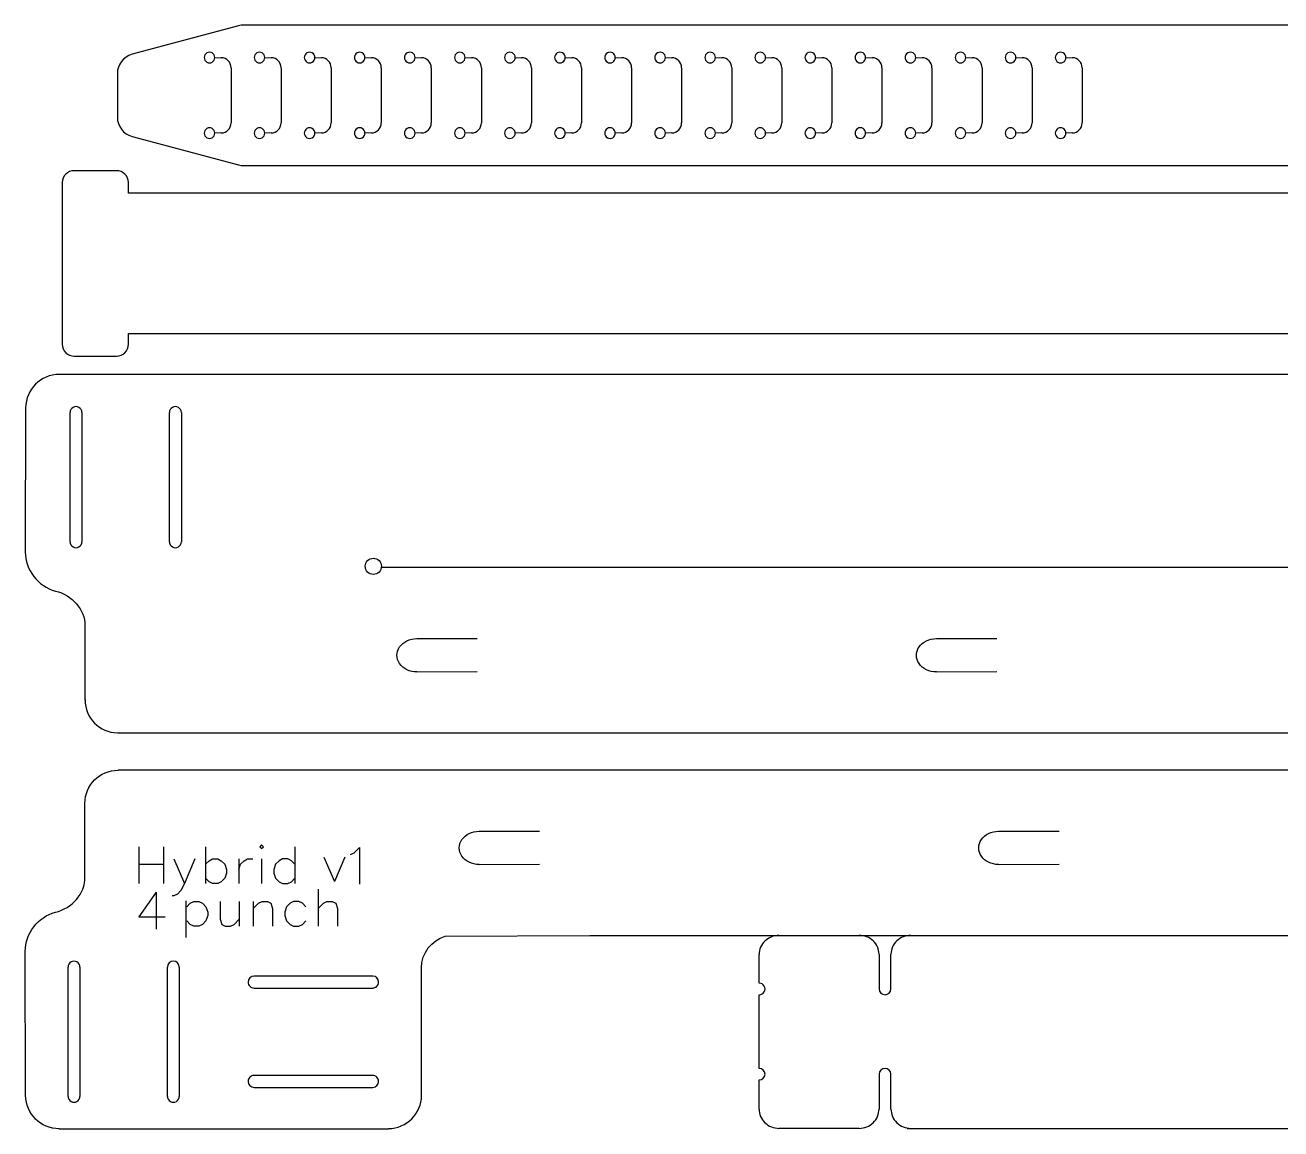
# Model space of a CAD drawing. Extents: x 6 to 576, y 64 to 1092.
# Drawn here: x 5.9 to 195.5, y 517.9 to 684.5 of the extents above; entities that cross this region are included whole.
import ezdxf

# ---------------------------------------------------------------- set-up
doc = ezdxf.new("R2010")
doc.units = 0
doc.layers.add('Layer_1', color=7, linetype='CONTINUOUS')

msp = doc.modelspace()

# ---------------------------------------------------------------- linework, layer by layer
at = {"layer": 'Layer_1', "color": 7}
for p, q in [((38.130001, 684.391415), (22.07479, 680.089449)), ((381.492892, 684.49365), (38.906458, 684.49365)), ((19.851248, 677.191679), (19.851248, 670.595643)), ((22.07479, 667.697847), (38.130001, 663.395881)), ((19.72391, 662.525243), (13.323904, 662.525243)), ((38.906458, 663.293646), (381.492892, 663.293646)), ((11.523917, 660.72523), (11.523917, 636.325249)), ((21.523923, 659.125241), (21.523923, 660.72523)), ((364.110376, 659.125241), (21.523923, 659.125241)), ((21.523923, 636.325249), (21.523923, 637.925237)), ((21.523923, 637.925237), (364.110376, 637.925237)), ((13.323904, 634.525236), (19.72391, 634.525236)), ((261.894701, 631.762959), (11.053043, 631.762959)), ((5.991087, 626.71963), (5.947087, 604.962916)), ((57.25731, 602.808732), (57.25731, 602.808732)), ((309.821289, 602.630006), (59.635067, 602.630006)), ((14.95136, 593.79033), (14.954006, 582.600862)), ((19.858746, 577.685671), (184.568476, 577.685671)), ((184.568476, 577.685671), (372.516559, 577.685671)), ((28.454839, 572.033986), (19.948149, 572.033986)), ((216.402941, 572.033986), (28.454839, 572.033986)), ((14.95136, 555.894995), (14.954006, 567.084452)), ((69.270766, 546.978413), (91.150117, 547.089646)), ((91.150117, 547.089646), (341.336339, 547.089646)), ((5.991087, 522.965692), (5.947087, 544.722409)), ((116.710304, 539.895776), (116.710304, 544.21389)), ((134.813974, 544.280456), (134.813974, 539.019974)), ((136.614244, 539.019974), (136.614244, 544.280456)), ((65.757078, 522.957596), (65.757078, 542.191137)), ((116.711251, 527.037815), (116.711251, 538.14325)), ((116.711251, 520.900619), (116.711251, 525.284342)), ((134.813974, 526.161091), (134.813974, 520.900619)), ((136.614244, 520.900619), (136.614244, 526.161091)), ((11.020613, 517.901091), (60.756371, 517.901091)), ((131.813522, 517.978137), (119.711703, 517.978137)), ((139.076705, 517.956706), (389.918363, 517.956706))]:
    msp.add_line(p, q, dxfattribs=at)
at = {"layer": 'Layer_1', "color": 1}
for p, q in [((34.551146, 679.580973), (35.52354, 679.565627)), ((34.551247, 679.593646), (34.551247, 679.593646)), ((42.108128, 679.580973), (43.080519, 679.565627)), ((42.108228, 679.593646), (42.108228, 679.593646)), ((49.665109, 679.580973), (50.637501, 679.565627)), ((49.66521, 679.593646), (49.66521, 679.593646)), ((57.222091, 679.580973), (58.194482, 679.565627)), ((57.222192, 679.593646), (57.222192, 679.593646)), ((64.77907, 679.580973), (65.751464, 679.565627)), ((64.77917, 679.593646), (64.77917, 679.593646)), ((72.336051, 679.580973), (73.308445, 679.565627)), ((72.336152, 679.593646), (72.336152, 679.593646)), ((79.893033, 679.580973), (80.865427, 679.565627)), ((79.893134, 679.593646), (79.893134, 679.593646)), ((87.450015, 679.580973), (88.422406, 679.565627)), ((87.450115, 679.593646), (87.450115, 679.593646)), ((95.006996, 679.580973), (95.979387, 679.565627)), ((95.007097, 679.593646), (95.007097, 679.593646)), ((102.563975, 679.580973), (103.536369, 679.565627)), ((102.564076, 679.593646), (102.564076, 679.593646)), ((110.120957, 679.580973), (111.093351, 679.565627)), ((110.121057, 679.593646), (110.121057, 679.593646)), ((117.677938, 679.580973), (118.650329, 679.565627)), ((117.678039, 679.593646), (117.678039, 679.593646)), ((125.23492, 679.580973), (126.207311, 679.565627)), ((125.23502, 679.593646), (125.23502, 679.593646)), ((132.791901, 679.580973), (133.764293, 679.565627)), ((132.792002, 679.593646), (132.792002, 679.593646)), ((140.34888, 679.580973), (141.321274, 679.565627)), ((140.348981, 679.593646), (140.348981, 679.593646)), ((147.905862, 679.580973), (148.878256, 679.565627)), ((147.905962, 679.593646), (147.905962, 679.593646)), ((155.462838, 679.580973), (156.435235, 679.565627)), ((155.462944, 679.593646), (155.462944, 679.593646)), ((163.019814, 679.580973), (163.992211, 679.565627)), ((163.01992, 679.593646), (163.01992, 679.593646)), ((36.999775, 678.065757), (36.999775, 669.721539)), ((44.556757, 678.065757), (44.556757, 669.721539)), ((52.113738, 678.065757), (52.113738, 669.721539)), ((59.67072, 678.065757), (59.67072, 669.721539)), ((67.227699, 678.065757), (67.227699, 669.721539)), ((74.78468, 678.065757), (74.78468, 669.721539)), ((82.341662, 678.065757), (82.341662, 669.721539)), ((89.898643, 678.065757), (89.898643, 669.721539)), ((97.455625, 678.065757), (97.455625, 669.721539)), ((105.012604, 678.065757), (105.012604, 669.721539)), ((112.569585, 678.065757), (112.569585, 669.721539)), ((120.126567, 678.065757), (120.126567, 669.721539)), ((127.683548, 678.065757), (127.683548, 669.721539)), ((135.24053, 678.065757), (135.24053, 669.721539)), ((142.797509, 678.065757), (142.797509, 669.721539)), ((150.354501, 678.065757), (150.354501, 669.721539)), ((157.911477, 678.065757), (157.911477, 669.721539)), ((165.468453, 678.065757), (165.468453, 669.721539)), ((35.52354, 668.221722), (34.551146, 668.206376)), ((34.551247, 668.19365), (34.551247, 668.19365)), ((43.080519, 668.221722), (42.108128, 668.206376)), ((42.108228, 668.19365), (42.108228, 668.19365)), ((50.637501, 668.221722), (49.665109, 668.206376)), ((49.66521, 668.19365), (49.66521, 668.19365)), ((58.194482, 668.221722), (57.222091, 668.206376)), ((57.222192, 668.19365), (57.222192, 668.19365)), ((65.751464, 668.221722), (64.77907, 668.206376)), ((64.77917, 668.19365), (64.77917, 668.19365)), ((73.308445, 668.221722), (72.336051, 668.206376)), ((72.336152, 668.19365), (72.336152, 668.19365)), ((80.865427, 668.221722), (79.893033, 668.206376)), ((79.893134, 668.19365), (79.893134, 668.19365)), ((88.422406, 668.221722), (87.450015, 668.206376)), ((87.450115, 668.19365), (87.450115, 668.19365)), ((95.979387, 668.221722), (95.006996, 668.206376)), ((95.007097, 668.19365), (95.007097, 668.19365)), ((103.536369, 668.221722), (102.563975, 668.206376)), ((102.564076, 668.19365), (102.564076, 668.19365)), ((111.093351, 668.221722), (110.120957, 668.206376)), ((110.121057, 668.19365), (110.121057, 668.19365)), ((118.650329, 668.221722), (117.677938, 668.206376)), ((117.678039, 668.19365), (117.678039, 668.19365)), ((126.207311, 668.221722), (125.23492, 668.206376)), ((125.23502, 668.19365), (125.23502, 668.19365)), ((133.764293, 668.221722), (132.791901, 668.206376)), ((132.792002, 668.19365), (132.792002, 668.19365)), ((141.321274, 668.221722), (140.34888, 668.206376)), ((140.348981, 668.19365), (140.348981, 668.19365)), ((148.878256, 668.221722), (147.905862, 668.206376)), ((147.905962, 668.19365), (147.905962, 668.19365)), ((156.435234, 668.221722), (155.462838, 668.206376)), ((155.462944, 668.19365), (155.462944, 668.19365)), ((163.992211, 668.221722), (163.019814, 668.206376)), ((163.01992, 668.19365), (163.01992, 668.19365)), ((12.706053, 606.518111), (12.706053, 626.018114)), ((14.506067, 626.018114), (14.506067, 606.518111)), ((27.70605, 606.518111), (27.70605, 626.018114)), ((29.506063, 626.018114), (29.506063, 606.518111)), ((65.054766, 591.896045), (74.180086, 591.919593)), ((143.467227, 591.896045), (152.592574, 591.919593)), ((65.054369, 586.866343), (74.179081, 586.913094)), ((143.466857, 586.866343), (152.591569, 586.913094)), ((74.4503, 562.829846), (83.575631, 562.853394)), ((152.862804, 562.829846), (161.988124, 562.853394)), ((74.449914, 557.800149), (83.574628, 557.846914)), ((152.862407, 557.800144), (161.987119, 557.846909)), ((12.400436, 522.811678), (12.400436, 542.311687)), ((14.200436, 542.311687), (14.200436, 522.811678)), ((27.400438, 522.811678), (27.400438, 542.311687)), ((29.200438, 542.311687), (29.200438, 522.811678)), ((58.387335, 540.961679), (40.487333, 540.961679)), ((39.587334, 540.061699), (39.587334, 540.061699)), ((40.487333, 539.161684), (58.387335, 539.161684)), ((59.287333, 540.061699), (59.287333, 540.061699)), ((39.587334, 525.061668), (39.587334, 525.061668)), ((58.387335, 525.961675), (40.487333, 525.961675)), ((59.287333, 525.061668), (59.287333, 525.061668)), ((40.487333, 524.161688), (58.387335, 524.161688))]:
    msp.add_line(p, q, dxfattribs=at)
at = {"layer": 'Layer_1', "color": 5}
for p, q in [((23.097011, 560.488247), (23.097011, 554.931997)), ((26.801178, 560.488247), (26.801178, 554.931997)), ((33.151178, 560.488247), (33.151178, 554.931997)), ((41.617844, 560.75283), (41.353261, 560.488247)), ((41.353261, 560.488247), (41.617844, 560.223663)), ((41.882428, 560.488247), (41.617844, 560.75283)), ((41.617844, 560.223663), (41.882428, 560.488247)), ((46.644928, 560.488247), (46.644928, 554.931997)), ((55.058424, 559.31868), (55.58759, 559.583263)), ((55.58759, 559.583263), (56.38134, 560.377013)), ((56.38134, 560.377013), (56.38134, 554.820763)), ((23.097011, 557.842413), (26.801178, 557.842413)), ((28.388678, 558.636163), (29.976178, 554.931997)), ((31.563678, 558.636163), (29.976178, 554.931997)), ((33.151178, 557.842413), (33.680344, 558.37158)), ((33.680344, 558.37158), (34.209511, 558.636163)), ((34.209511, 558.636163), (35.003261, 558.636163)), ((35.003261, 558.636163), (35.532428, 558.37158)), ((35.532428, 558.37158), (36.061594, 557.842413)), ((36.061594, 557.842413), (36.326178, 557.048663)), ((38.178261, 558.636163), (38.178261, 554.931997)), ((38.178261, 557.048663), (38.442844, 557.842413)), ((38.442844, 557.842413), (38.972011, 558.37158)), ((38.972011, 558.37158), (39.501178, 558.636163)), ((39.501178, 558.636163), (40.294928, 558.636163)), ((41.617844, 558.636163), (41.617844, 554.931997)), ((43.734511, 557.842413), (43.469928, 557.048663)), ((44.263678, 558.37158), (43.734511, 557.842413)), ((44.792844, 558.636163), (44.263678, 558.37158)), ((45.586594, 558.636163), (44.792844, 558.636163)), ((46.115761, 558.37158), (45.586594, 558.636163)), ((46.644928, 557.842413), (46.115761, 558.37158)), ((51.021133, 558.931589), (52.608633, 555.227423)), ((54.196133, 558.931589), (52.608633, 555.227423)), ((33.680344, 555.19658), (33.151178, 555.725747)), ((36.061594, 555.725747), (35.532428, 555.19658)), ((36.326178, 556.519497), (36.061594, 555.725747)), ((36.326178, 557.048663), (36.326178, 556.519497)), ((43.469928, 557.048663), (43.469928, 556.519497)), ((43.469928, 556.519497), (43.734511, 555.725747)), ((43.734511, 555.725747), (44.263678, 555.19658)), ((46.115761, 555.19658), (46.644928, 555.725747)), ((25.728072, 553.61915), (23.082239, 549.914983)), ((25.728072, 553.61915), (25.728072, 548.062905)), ((29.447011, 553.873663), (28.917844, 553.344497)), ((29.976178, 554.931997), (29.447011, 553.873663)), ((34.209511, 554.931997), (33.680344, 555.19658)), ((35.003261, 554.931997), (34.209511, 554.931997)), ((35.532428, 555.19658), (35.003261, 554.931997)), ((44.263678, 555.19658), (44.792844, 554.931997)), ((44.792844, 554.931997), (45.586594, 554.931997)), ((45.586594, 554.931997), (46.115761, 555.19658)), ((50.157179, 554.064089), (50.157179, 548.507845)), ((28.388678, 553.079913), (28.124094, 553.079913)), ((28.917844, 553.344497), (28.388678, 553.079913)), ((30.202195, 552.323242), (30.202195, 546.766997)), ((30.313429, 551.418256), (30.842596, 551.947423)), ((30.842596, 551.947423), (31.371762, 552.212006)), ((31.371762, 552.212006), (32.165512, 552.212006)), ((32.165512, 552.212006), (32.694679, 551.947423)), ((32.694679, 551.947423), (33.223846, 551.418256)), ((35.340512, 552.212006), (35.340512, 549.566178)), ((38.250929, 552.212006), (38.250929, 548.507845)), ((40.367596, 552.212006), (40.367596, 548.507845)), ((40.367596, 551.153673), (41.161346, 551.947423)), ((41.161346, 551.947423), (41.690512, 552.212006)), ((41.690512, 552.212006), (42.484262, 552.212006)), ((42.484262, 552.212006), (43.013429, 551.947423)), ((43.013429, 551.947423), (43.278012, 551.153673)), ((45.923846, 551.947423), (45.394679, 551.418256)), ((46.453012, 552.212006), (45.923846, 551.947423)), ((47.246762, 552.212006), (46.453012, 552.212006)), ((47.775929, 551.947423), (47.246762, 552.212006)), ((48.305096, 551.418256), (47.775929, 551.947423)), ((50.157179, 551.153673), (50.950929, 551.947423)), ((50.950929, 551.947423), (51.480096, 552.212006)), ((51.480096, 552.212006), (52.273846, 552.212006)), ((52.273846, 552.212006), (52.803012, 551.947423)), ((52.803012, 551.947423), (53.067596, 551.153673)), ((23.082239, 549.914983), (27.050992, 549.914983)), ((33.223846, 551.418256), (33.488429, 550.624506)), ((33.488429, 550.095339), (33.223846, 549.301595)), ((33.488429, 550.624506), (33.488429, 550.095339)), ((43.278012, 551.153673), (43.278012, 548.507845)), ((45.394679, 551.418256), (45.130096, 550.624506)), ((45.130096, 550.624506), (45.130096, 550.095339)), ((45.130096, 550.095339), (45.394679, 549.301595)), ((53.067596, 551.153673), (53.067596, 548.507845)), ((30.842596, 548.772428), (30.313429, 549.301595)), ((31.371762, 548.507845), (30.842596, 548.772428)), ((32.165512, 548.507845), (31.371762, 548.507845)), ((32.694679, 548.772428), (32.165512, 548.507845)), ((33.223846, 549.301595), (32.694679, 548.772428)), ((35.340512, 549.566178), (35.605096, 548.772428)), ((35.605096, 548.772428), (36.134262, 548.507845)), ((36.134262, 548.507845), (36.928012, 548.507845)), ((36.928012, 548.507845), (37.457179, 548.772428)), ((37.457179, 548.772428), (38.250929, 549.566178)), ((45.394679, 549.301595), (45.923846, 548.772428)), ((45.923846, 548.772428), (46.453012, 548.507845)), ((46.453012, 548.507845), (47.246762, 548.507845)), ((47.246762, 548.507845), (47.775929, 548.772428)), ((47.775929, 548.772428), (48.305096, 549.301595))]:
    msp.add_line(p, q, dxfattribs=at)
at = {"layer": 'Layer_1', "color": 7}
for points in [[(38.906458, 684.49365), (38.644284, 684.493646), (38.383241, 684.459275), (38.130001, 684.391415)], [(22.07479, 680.089449), (20.763243, 679.738021), (19.851252, 678.549493), (19.851248, 677.191679)], [(19.851248, 670.595617), (19.851252, 669.237803), (20.763243, 668.049276), (22.07479, 667.697847)], [(12.051115, 661.998026), (11.713552, 661.660458), (11.523913, 661.20262), (11.523917, 660.72523)], [(13.323904, 662.525243), (12.846514, 662.52524), (12.388678, 662.335594), (12.051115, 661.998026)], [(20.996715, 661.998035), (20.659147, 662.335604), (20.201304, 662.525247), (19.72391, 662.525243)], [(21.523923, 660.72523), (21.523927, 661.202624), (21.334284, 661.660467), (20.996715, 661.998035)], [(38.130001, 663.395881), (38.383241, 663.328021), (38.644284, 663.29365), (38.906458, 663.293646)], [(11.523917, 636.325249), (11.523913, 635.847859), (11.713552, 635.390021), (12.051115, 635.052453)], [(12.051115, 635.052453), (12.388678, 634.714885), (12.846514, 634.525239), (13.323904, 634.525236)], [(19.72391, 634.525236), (20.201304, 634.525232), (20.659147, 634.714875), (20.996715, 635.052443)], [(20.996715, 635.052443), (21.334284, 635.390012), (21.523927, 635.847855), (21.523923, 636.325249)], [(11.053043, 631.762509), (8.28304, 631.762509), (6.052841, 629.532284), (5.991087, 626.71963)], [(5.947087, 604.962916), (5.923539, 602.34624), (7.847695, 599.754567), (10.520516, 599.075064)], [(57.615688, 601.943518), (57.386219, 602.172987), (57.257306, 602.484214), (57.25731, 602.808732)], [(57.25731, 602.808732), (57.257317, 603.484496), (57.805138, 604.032305), (58.480902, 604.032298)], [(58.480902, 604.032298), (59.156655, 604.03229), (59.70446, 603.484485), (59.704467, 602.808732)], [(59.704467, 602.808732), (59.704474, 602.132968), (59.156666, 601.585147), (58.480902, 601.58514)], [(58.480902, 601.58514), (58.156384, 601.585136), (57.845157, 601.714049), (57.615688, 601.943518)], [(10.520516, 599.075064), (12.973203, 598.516449), (14.982687, 596.296648), (14.95136, 593.79033)], [(14.977687, 582.686958), (14.977687, 579.916082), (17.15444, 577.685671), (19.858746, 577.685671)], [(14.947672, 567.033705), (14.947672, 569.803734), (17.177342, 572.03343), (19.947371, 572.03343)], [(10.520516, 550.610261), (12.973203, 551.168876), (14.982687, 553.388677), (14.95136, 555.894995)], [(5.947087, 544.722409), (5.923539, 547.339085), (7.847695, 549.930758), (10.520516, 550.610261)], [(65.752112, 542.191137), (65.752112, 544.467644), (67.259496, 546.376242), (69.333803, 546.985173)], [(117.589669, 546.249469), (117.02662, 545.7096), (116.710303, 544.97738), (116.710304, 544.21389)], [(119.71265, 547.092633), (118.916378, 547.092634), (118.152719, 546.789338), (117.589669, 546.249469)], [(133.934076, 546.269255), (133.371037, 546.797355), (132.607393, 547.094038), (131.811136, 547.094038)], [(134.813424, 544.278051), (134.813425, 545.024897), (134.497114, 545.741155), (133.934076, 546.269255)], [(137.494143, 546.269256), (136.931104, 545.741155), (136.614793, 545.024898), (136.614794, 544.278051)], [(139.617085, 547.094038), (138.820827, 547.094039), (138.057182, 546.797356), (137.494143, 546.269256)], [(117.490792, 539.458365), (117.329998, 539.72963), (117.032839, 539.896737), (116.711251, 539.896737)], [(116.711251, 538.14325), (117.032839, 538.14325), (117.329998, 538.310357), (117.490792, 538.581622)], [(117.490792, 538.581622), (117.651585, 538.852887), (117.651585, 539.1871), (117.490792, 539.458365)], [(134.813974, 539.019974), (134.814499, 538.536124), (135.217349, 538.144157), (135.714109, 538.144157)], [(135.714109, 538.144157), (136.210869, 538.144157), (136.613719, 538.536124), (136.614244, 539.019974)], [(117.607668, 526.161078), (117.607668, 526.643876), (117.206927, 527.035819), (116.711251, 527.037815)], [(135.714109, 527.036907), (135.217349, 527.036907), (134.814499, 526.644941), (134.813974, 526.161091)], [(136.614244, 526.161091), (136.613719, 526.644941), (136.210869, 527.036907), (135.714109, 527.036907)], [(116.711251, 525.284342), (117.206927, 525.286337), (117.607668, 525.67828), (117.607668, 526.161078)], [(11.053043, 517.922813), (8.28304, 517.922813), (6.052841, 520.153039), (5.991087, 522.965692)], [(60.756699, 517.957341), (63.526728, 517.957341), (65.757078, 520.187593), (65.757078, 522.957596)], [(116.711251, 520.900619), (116.71125, 520.125529), (117.027367, 519.382184), (117.590061, 518.834113)], [(133.935164, 518.834113), (134.497858, 519.382184), (134.813976, 520.125529), (134.813974, 520.900619)], [(136.614244, 520.900619), (136.614242, 520.125529), (136.93036, 519.382184), (137.493055, 518.834112)], [(117.590061, 518.834113), (118.152755, 518.286041), (118.915933, 517.978137), (119.711703, 517.978137)], [(131.813522, 517.978137), (132.609293, 517.978137), (133.37247, 518.286041), (133.935164, 518.834113)], [(137.493055, 518.834112), (138.055749, 518.28604), (138.818928, 517.978137), (139.614698, 517.978137)]]:
    msp.add_open_spline(points, degree=3, dxfattribs=at)
at = {"layer": 'Layer_1', "color": 1}
for points in [[(33.350982, 680.287233), (33.103326, 680.144123), (32.950919, 679.879678), (32.951248, 679.593646)], [(32.951248, 679.593646), (32.950919, 679.307615), (33.103326, 679.04317), (33.350982, 678.900059)], [(34.151513, 680.287233), (33.903857, 680.430344), (33.598638, 680.430344), (33.350982, 680.287233)], [(33.350982, 678.900059), (33.598638, 678.756948), (33.903857, 678.756948), (34.151513, 678.900059)], [(34.551247, 679.593646), (34.551576, 679.879678), (34.399169, 680.144123), (34.151513, 680.287233)], [(34.151513, 678.900059), (34.399169, 679.04317), (34.551576, 679.307615), (34.551247, 679.593646)], [(36.999775, 678.065757), (36.999778, 678.88492), (36.342601, 679.552596), (35.52354, 679.565574)], [(40.907963, 680.287233), (40.660308, 680.144123), (40.507901, 679.879678), (40.50823, 679.593646)], [(40.50823, 679.593646), (40.507901, 679.307615), (40.660308, 679.04317), (40.907963, 678.900059)], [(41.708495, 680.287233), (41.460839, 680.430344), (41.155619, 680.430344), (40.907963, 680.287233)], [(40.907963, 678.900059), (41.155619, 678.756948), (41.460839, 678.756948), (41.708495, 678.900059)], [(42.108228, 679.593646), (42.108557, 679.879678), (41.95615, 680.144123), (41.708495, 680.287233)], [(41.708495, 678.900059), (41.95615, 679.04317), (42.108557, 679.307615), (42.108228, 679.593646)], [(44.556757, 678.065757), (44.55676, 678.884921), (43.899581, 679.552597), (43.080519, 679.565574)], [(48.465209, 680.286467), (48.217688, 680.143561), (48.065208, 679.879459), (48.065208, 679.593646)], [(48.065208, 679.593646), (48.065208, 679.307834), (48.217688, 679.043732), (48.465209, 678.900825)], [(49.26521, 680.286467), (49.017689, 680.429374), (48.71273, 680.429374), (48.465209, 680.286467)], [(48.465209, 678.900825), (48.71273, 678.757919), (49.017689, 678.757919), (49.26521, 678.900825)], [(49.66521, 679.593646), (49.66521, 679.879459), (49.512731, 680.143561), (49.26521, 680.286467)], [(49.26521, 678.900825), (49.512731, 679.043732), (49.66521, 679.307834), (49.66521, 679.593646)], [(52.113738, 678.065757), (52.113741, 678.884921), (51.456562, 679.552597), (50.637501, 679.565574)], [(56.02219, 680.286467), (55.774669, 680.143561), (55.62219, 679.879459), (55.62219, 679.593646)], [(55.62219, 679.593646), (55.62219, 679.307834), (55.774669, 679.043732), (56.02219, 678.900825)], [(56.822191, 680.286467), (56.57467, 680.429374), (56.269711, 680.429374), (56.02219, 680.286467)], [(56.02219, 678.900825), (56.269711, 678.757919), (56.57467, 678.757919), (56.822191, 678.900825)], [(57.222192, 679.593646), (57.222192, 679.879459), (57.069712, 680.143561), (56.822191, 680.286467)], [(56.822191, 678.900825), (57.069712, 679.043732), (57.222192, 679.307834), (57.222192, 679.593646)], [(59.67072, 678.065757), (59.670723, 678.884921), (59.013544, 679.552597), (58.194482, 679.565574)], [(63.578905, 680.287233), (63.33125, 680.144123), (63.178843, 679.879678), (63.179172, 679.593646)], [(63.179172, 679.593646), (63.178843, 679.307615), (63.33125, 679.04317), (63.578905, 678.900059)], [(64.379437, 680.287233), (64.131781, 680.430344), (63.826561, 680.430344), (63.578905, 680.287233)], [(63.578905, 678.900059), (63.826561, 678.756948), (64.131781, 678.756948), (64.379437, 678.900059)], [(64.77917, 679.593646), (64.779499, 679.879678), (64.627092, 680.144123), (64.379437, 680.287233)], [(64.379437, 678.900059), (64.627092, 679.04317), (64.779499, 679.307615), (64.77917, 679.593646)], [(67.227699, 678.065757), (67.227702, 678.88492), (66.570524, 679.552596), (65.751464, 679.565574)], [(71.135887, 680.287233), (70.888231, 680.144123), (70.735824, 679.879678), (70.736153, 679.593646)], [(70.736153, 679.593646), (70.735824, 679.307615), (70.888231, 679.04317), (71.135887, 678.900059)], [(71.936418, 680.287233), (71.688762, 680.430344), (71.383543, 680.430344), (71.135887, 680.287233)], [(71.135887, 678.900059), (71.383543, 678.756948), (71.688762, 678.756948), (71.936418, 678.900059)], [(72.336152, 679.593646), (72.336481, 679.879678), (72.184074, 680.144123), (71.936418, 680.287233)], [(71.936418, 678.900059), (72.184074, 679.04317), (72.336481, 679.307615), (72.336152, 679.593646)], [(74.78468, 678.065757), (74.784683, 678.88492), (74.127506, 679.552596), (73.308445, 679.565574)], [(78.692868, 680.287233), (78.445213, 680.144123), (78.292806, 679.879678), (78.293135, 679.593646)], [(78.293135, 679.593646), (78.292806, 679.307615), (78.445213, 679.04317), (78.692868, 678.900059)], [(79.4934, 680.287233), (79.245744, 680.430344), (78.940524, 680.430344), (78.692868, 680.287233)], [(78.692868, 678.900059), (78.940524, 678.756948), (79.245744, 678.756948), (79.4934, 678.900059)], [(79.893134, 679.593646), (79.893463, 679.879678), (79.741055, 680.144123), (79.4934, 680.287233)], [(79.4934, 678.900059), (79.741055, 679.04317), (79.893463, 679.307615), (79.893134, 679.593646)], [(82.341662, 678.065757), (82.341665, 678.88492), (81.684487, 679.552596), (80.865427, 679.565574)], [(86.250114, 680.286467), (86.002593, 680.143561), (85.850114, 679.879459), (85.850114, 679.593646)], [(85.850114, 679.593646), (85.850114, 679.307834), (86.002593, 679.043732), (86.250114, 678.900825)], [(87.050115, 680.286467), (86.802594, 680.429374), (86.497635, 680.429374), (86.250114, 680.286467)], [(86.250114, 678.900825), (86.497635, 678.757919), (86.802594, 678.757919), (87.050115, 678.900825)], [(87.450115, 679.593646), (87.450115, 679.879459), (87.297636, 680.143561), (87.050115, 680.286467)], [(87.050115, 678.900825), (87.297636, 679.043732), (87.450115, 679.307834), (87.450115, 679.593646)], [(89.898643, 678.065757), (89.898646, 678.884921), (89.241467, 679.552597), (88.422406, 679.565574)], [(93.807095, 680.286467), (93.559574, 680.143561), (93.407095, 679.879459), (93.407095, 679.593646)], [(93.407095, 679.593646), (93.407095, 679.307834), (93.559574, 679.043732), (93.807095, 678.900825)], [(94.607096, 680.286467), (94.359575, 680.429374), (94.054617, 680.429374), (93.807095, 680.286467)], [(93.807095, 678.900825), (94.054617, 678.757919), (94.359575, 678.757919), (94.607096, 678.900825)], [(95.007097, 679.593646), (95.007097, 679.879459), (94.854617, 680.143561), (94.607096, 680.286467)], [(94.607096, 678.900825), (94.854617, 679.043732), (95.007097, 679.307834), (95.007097, 679.593646)], [(97.455625, 678.065757), (97.455628, 678.884921), (96.798449, 679.552597), (95.979387, 679.565574)], [(101.36381, 680.287233), (101.116155, 680.144123), (100.963748, 679.879678), (100.964077, 679.593646)], [(100.964077, 679.593646), (100.963748, 679.307615), (101.116155, 679.04317), (101.36381, 678.900059)], [(102.164342, 680.287233), (101.916686, 680.430344), (101.611466, 680.430344), (101.36381, 680.287233)], [(101.36381, 678.900059), (101.611466, 678.756948), (101.916686, 678.756948), (102.164342, 678.900059)], [(102.564076, 679.593646), (102.564405, 679.879678), (102.411997, 680.144123), (102.164342, 680.287233)], [(102.164342, 678.900059), (102.411997, 679.04317), (102.564405, 679.307615), (102.564076, 679.593646)], [(105.012604, 678.065757), (105.012607, 678.88492), (104.355429, 679.552596), (103.536369, 679.565574)], [(108.920792, 680.287233), (108.673136, 680.144123), (108.520729, 679.879678), (108.521058, 679.593646)], [(108.521058, 679.593646), (108.520729, 679.307615), (108.673136, 679.04317), (108.920792, 678.900059)], [(109.721323, 680.287233), (109.473667, 680.430344), (109.168448, 680.430344), (108.920792, 680.287233)], [(108.920792, 678.900059), (109.168448, 678.756948), (109.473667, 678.756948), (109.721323, 678.900059)], [(110.121057, 679.593646), (110.121386, 679.879678), (109.968979, 680.144123), (109.721323, 680.287233)], [(109.721323, 678.900059), (109.968979, 679.04317), (110.121386, 679.307615), (110.121057, 679.593646)], [(112.569585, 678.065757), (112.569588, 678.88492), (111.912411, 679.552596), (111.093351, 679.565574)], [(116.477774, 680.287233), (116.230118, 680.144123), (116.077711, 679.879678), (116.07804, 679.593646)], [(116.07804, 679.593646), (116.077711, 679.307615), (116.230118, 679.04317), (116.477774, 678.900059)], [(117.278305, 680.287233), (117.030649, 680.430344), (116.725429, 680.430344), (116.477774, 680.287233)], [(116.477774, 678.900059), (116.725429, 678.756948), (117.030649, 678.756948), (117.278305, 678.900059)], [(117.678039, 679.593646), (117.678368, 679.879678), (117.525961, 680.144123), (117.278305, 680.287233)], [(117.278305, 678.900059), (117.525961, 679.04317), (117.678368, 679.307615), (117.678039, 679.593646)], [(120.126567, 678.065757), (120.12657, 678.884921), (119.469391, 679.552597), (118.650329, 679.565574)], [(124.035019, 680.286467), (123.787498, 680.143561), (123.635019, 679.879459), (123.635019, 679.593646)], [(123.635019, 679.593646), (123.635019, 679.307834), (123.787498, 679.043732), (124.035019, 678.900825)], [(124.83502, 680.286467), (124.587499, 680.429374), (124.28254, 680.429374), (124.035019, 680.286467)], [(124.035019, 678.900825), (124.28254, 678.757919), (124.587499, 678.757919), (124.83502, 678.900825)], [(125.23502, 679.593646), (125.23502, 679.879459), (125.082541, 680.143561), (124.83502, 680.286467)], [(124.83502, 678.900825), (125.082541, 679.043732), (125.23502, 679.307834), (125.23502, 679.593646)], [(127.683548, 678.065757), (127.683551, 678.884921), (127.026372, 679.552597), (126.207311, 679.565574)], [(131.592001, 680.286467), (131.344479, 680.143561), (131.192, 679.879459), (131.192, 679.593646)], [(131.192, 679.593646), (131.192, 679.307834), (131.344479, 679.043732), (131.592001, 678.900825)], [(132.392001, 680.286467), (132.14448, 680.429374), (131.839522, 680.429374), (131.592001, 680.286467)], [(131.592001, 678.900825), (131.839522, 678.757919), (132.14448, 678.757919), (132.392001, 678.900825)], [(132.792002, 679.593646), (132.792002, 679.879459), (132.639522, 680.143561), (132.392001, 680.286467)], [(132.392001, 678.900825), (132.639522, 679.043732), (132.792002, 679.307834), (132.792002, 679.593646)], [(135.24053, 678.065757), (135.240533, 678.884921), (134.583354, 679.552597), (133.764293, 679.565574)], [(139.148716, 680.287233), (138.90106, 680.144123), (138.748653, 679.879678), (138.748982, 679.593646)], [(138.748982, 679.593646), (138.748653, 679.307615), (138.90106, 679.04317), (139.148716, 678.900059)], [(139.949247, 680.287233), (139.701591, 680.430344), (139.396371, 680.430344), (139.148716, 680.287233)], [(139.148716, 678.900059), (139.396371, 678.756948), (139.701591, 678.756948), (139.949247, 678.900059)], [(140.348981, 679.593646), (140.34931, 679.879678), (140.196903, 680.144123), (139.949247, 680.287233)], [(139.949247, 678.900059), (140.196903, 679.04317), (140.34931, 679.307615), (140.348981, 679.593646)], [(142.797509, 678.065757), (142.797512, 678.88492), (142.140334, 679.552596), (141.321274, 679.565574)], [(146.705697, 680.287233), (146.458041, 680.144123), (146.305634, 679.879678), (146.305963, 679.593646)], [(146.305963, 679.593646), (146.305634, 679.307615), (146.458041, 679.04317), (146.705697, 678.900059)], [(147.506228, 680.287233), (147.258572, 680.430344), (146.953353, 680.430344), (146.705697, 680.287233)], [(146.705697, 678.900059), (146.953353, 678.756948), (147.258572, 678.756948), (147.506228, 678.900059)], [(147.905962, 679.593646), (147.906291, 679.879678), (147.753884, 680.144123), (147.506228, 680.287233)], [(147.506228, 678.900059), (147.753884, 679.04317), (147.906291, 679.307615), (147.905962, 679.593646)], [(150.354501, 678.065757), (150.354504, 678.884924), (149.69732, 679.552601), (148.878256, 679.565574)], [(154.262069, 680.289009), (154.014101, 680.145424), (153.861862, 679.880184), (153.862955, 679.593646)], [(153.862955, 679.593646), (153.861862, 679.307109), (154.014101, 679.041869), (154.262069, 678.898283)], [(155.06383, 680.289009), (154.815862, 680.432594), (154.510037, 680.432594), (154.262069, 680.289009)], [(154.262069, 678.898283), (154.510037, 678.754698), (154.815862, 678.754698), (155.06383, 678.898283)], [(155.462944, 679.593646), (155.464037, 679.880184), (155.311798, 680.145424), (155.06383, 680.289009)], [(155.06383, 678.898283), (155.311798, 679.041869), (155.464037, 679.307109), (155.462944, 679.593646)], [(157.911477, 678.065757), (157.91148, 678.884923), (157.254298, 679.5526), (156.435234, 679.565574)], [(161.818987, 680.289178), (161.570989, 680.145547), (161.418766, 679.880232), (161.419932, 679.593646)], [(161.419932, 679.593646), (161.418766, 679.307061), (161.570989, 679.041745), (161.818987, 678.898115)], [(162.620865, 680.289178), (162.372867, 680.432808), (162.066984, 680.432808), (161.818987, 680.289178)], [(161.818987, 678.898115), (162.066984, 678.754485), (162.372867, 678.754485), (162.620865, 678.898115)], [(163.01992, 679.593646), (163.021085, 679.880232), (162.868863, 680.145547), (162.620865, 680.289178)], [(162.620865, 678.898115), (162.868863, 679.041745), (163.021085, 679.307061), (163.01992, 679.593646)], [(165.468453, 678.065757), (165.468456, 678.884923), (164.811274, 679.5526), (163.992211, 679.565574)], [(35.52354, 668.221722), (36.342601, 668.234701), (36.999778, 668.902376), (36.999775, 669.721539)], [(43.080519, 668.221722), (43.899581, 668.234699), (44.55676, 668.902375), (44.556757, 669.721539)], [(50.637501, 668.221722), (51.456562, 668.234699), (52.113741, 668.902375), (52.113738, 669.721539)], [(58.194482, 668.221722), (59.013544, 668.234699), (59.670723, 668.902375), (59.67072, 669.721539)], [(65.751464, 668.221722), (66.570524, 668.234701), (67.227702, 668.902376), (67.227699, 669.721539)], [(73.308445, 668.221722), (74.127506, 668.234701), (74.784683, 668.902376), (74.78468, 669.721539)], [(80.865427, 668.221722), (81.684487, 668.234701), (82.341665, 668.902376), (82.341662, 669.721539)], [(88.422406, 668.221722), (89.241467, 668.234699), (89.898646, 668.902375), (89.898643, 669.721539)], [(95.979387, 668.221722), (96.798449, 668.234699), (97.455628, 668.902375), (97.455625, 669.721539)], [(103.536369, 668.221722), (104.355429, 668.234701), (105.012607, 668.902376), (105.012604, 669.721539)], [(111.093351, 668.221722), (111.912411, 668.234701), (112.569588, 668.902376), (112.569585, 669.721539)], [(118.650329, 668.221722), (119.469391, 668.234699), (120.12657, 668.902375), (120.126567, 669.721539)], [(126.207311, 668.221722), (127.026372, 668.234699), (127.683551, 668.902375), (127.683548, 669.721539)], [(133.764293, 668.221722), (134.583354, 668.234699), (135.240533, 668.902375), (135.24053, 669.721539)], [(141.321274, 668.221722), (142.140334, 668.234701), (142.797512, 668.902376), (142.797509, 669.721539)], [(148.878256, 668.221722), (149.69732, 668.234695), (150.354504, 668.902372), (150.354501, 669.721539)], [(156.435234, 668.221722), (157.254298, 668.234696), (157.91148, 668.902373), (157.911477, 669.721539)], [(163.992211, 668.221722), (164.811274, 668.234696), (165.468456, 668.902373), (165.468453, 669.721539)], [(33.350982, 668.887237), (33.103326, 668.744126), (32.950919, 668.479681), (32.951248, 668.19365)], [(32.951248, 668.19365), (32.950919, 667.907619), (33.103326, 667.643174), (33.350982, 667.500063)], [(34.151513, 668.887237), (33.903857, 669.030348), (33.598638, 669.030348), (33.350982, 668.887237)], [(33.350982, 667.500063), (33.598638, 667.356952), (33.903857, 667.356952), (34.151513, 667.500063)], [(34.551247, 668.19365), (34.551576, 668.479681), (34.399169, 668.744126), (34.151513, 668.887237)], [(34.151513, 667.500063), (34.399169, 667.643174), (34.551576, 667.907619), (34.551247, 668.19365)], [(40.907963, 668.887237), (40.660308, 668.744126), (40.507901, 668.479681), (40.50823, 668.19365)], [(40.50823, 668.19365), (40.507901, 667.907619), (40.660308, 667.643174), (40.907963, 667.500063)], [(41.708495, 668.887237), (41.460839, 669.030348), (41.155619, 669.030348), (40.907963, 668.887237)], [(40.907963, 667.500063), (41.155619, 667.356952), (41.460839, 667.356952), (41.708495, 667.500063)], [(42.108228, 668.19365), (42.108557, 668.479681), (41.95615, 668.744126), (41.708495, 668.887237)], [(41.708495, 667.500063), (41.95615, 667.643174), (42.108557, 667.907619), (42.108228, 668.19365)], [(48.465209, 668.886471), (48.217688, 668.743565), (48.065208, 668.479463), (48.065208, 668.19365)], [(48.065208, 668.19365), (48.065208, 667.907837), (48.217688, 667.643735), (48.465209, 667.500829)], [(49.26521, 668.886471), (49.017689, 669.029377), (48.71273, 669.029377), (48.465209, 668.886471)], [(48.465209, 667.500829), (48.71273, 667.357923), (49.017689, 667.357923), (49.26521, 667.500829)], [(49.66521, 668.19365), (49.66521, 668.479463), (49.512731, 668.743565), (49.26521, 668.886471)], [(49.26521, 667.500829), (49.512731, 667.643735), (49.66521, 667.907837), (49.66521, 668.19365)], [(56.02219, 668.886471), (55.774669, 668.743565), (55.62219, 668.479463), (55.62219, 668.19365)], [(55.62219, 668.19365), (55.62219, 667.907837), (55.774669, 667.643735), (56.02219, 667.500829)], [(56.822191, 668.886471), (56.57467, 669.029377), (56.269711, 669.029377), (56.02219, 668.886471)], [(56.02219, 667.500829), (56.269711, 667.357923), (56.57467, 667.357923), (56.822191, 667.500829)], [(57.222192, 668.19365), (57.222192, 668.479463), (57.069712, 668.743565), (56.822191, 668.886471)], [(56.822191, 667.500829), (57.069712, 667.643735), (57.222192, 667.907837), (57.222192, 668.19365)], [(63.578905, 668.887237), (63.33125, 668.744126), (63.178843, 668.479681), (63.179172, 668.19365)], [(63.179172, 668.19365), (63.178843, 667.907619), (63.33125, 667.643174), (63.578905, 667.500063)], [(64.379437, 668.887237), (64.131781, 669.030348), (63.826561, 669.030348), (63.578905, 668.887237)], [(63.578905, 667.500063), (63.826561, 667.356952), (64.131781, 667.356952), (64.379437, 667.500063)], [(64.77917, 668.19365), (64.779499, 668.479681), (64.627092, 668.744126), (64.379437, 668.887237)], [(64.379437, 667.500063), (64.627092, 667.643174), (64.779499, 667.907619), (64.77917, 668.19365)], [(71.135887, 668.887237), (70.888231, 668.744126), (70.735824, 668.479681), (70.736153, 668.19365)], [(70.736153, 668.19365), (70.735824, 667.907619), (70.888231, 667.643174), (71.135887, 667.500063)], [(71.936418, 668.887237), (71.688762, 669.030348), (71.383543, 669.030348), (71.135887, 668.887237)], [(71.135887, 667.500063), (71.383543, 667.356952), (71.688762, 667.356952), (71.936418, 667.500063)], [(72.336152, 668.19365), (72.336481, 668.479681), (72.184074, 668.744126), (71.936418, 668.887237)], [(71.936418, 667.500063), (72.184074, 667.643174), (72.336481, 667.907619), (72.336152, 668.19365)], [(78.692868, 668.887237), (78.445213, 668.744126), (78.292806, 668.479681), (78.293135, 668.19365)], [(78.293135, 668.19365), (78.292806, 667.907619), (78.445213, 667.643174), (78.692868, 667.500063)], [(79.4934, 668.887237), (79.245744, 669.030348), (78.940524, 669.030348), (78.692868, 668.887237)], [(78.692868, 667.500063), (78.940524, 667.356952), (79.245744, 667.356952), (79.4934, 667.500063)], [(79.893134, 668.19365), (79.893463, 668.479681), (79.741055, 668.744126), (79.4934, 668.887237)], [(79.4934, 667.500063), (79.741055, 667.643174), (79.893463, 667.907619), (79.893134, 668.19365)], [(86.250114, 668.886471), (86.002593, 668.743565), (85.850114, 668.479463), (85.850114, 668.19365)], [(85.850114, 668.19365), (85.850114, 667.907837), (86.002593, 667.643735), (86.250114, 667.500829)], [(87.050115, 668.886471), (86.802594, 669.029377), (86.497635, 669.029377), (86.250114, 668.886471)], [(86.250114, 667.500829), (86.497635, 667.357923), (86.802594, 667.357923), (87.050115, 667.500829)], [(87.450115, 668.19365), (87.450115, 668.479463), (87.297636, 668.743565), (87.050115, 668.886471)], [(87.050115, 667.500829), (87.297636, 667.643735), (87.450115, 667.907837), (87.450115, 668.19365)], [(93.807095, 668.886471), (93.559574, 668.743565), (93.407095, 668.479463), (93.407095, 668.19365)], [(93.407095, 668.19365), (93.407095, 667.907837), (93.559574, 667.643735), (93.807095, 667.500829)], [(94.607096, 668.886471), (94.359575, 669.029377), (94.054617, 669.029377), (93.807095, 668.886471)], [(93.807095, 667.500829), (94.054617, 667.357923), (94.359575, 667.357923), (94.607096, 667.500829)], [(95.007097, 668.19365), (95.007097, 668.479463), (94.854617, 668.743565), (94.607096, 668.886471)], [(94.607096, 667.500829), (94.854617, 667.643735), (95.007097, 667.907837), (95.007097, 668.19365)], [(101.36381, 668.887237), (101.116155, 668.744126), (100.963748, 668.479681), (100.964077, 668.19365)], [(100.964077, 668.19365), (100.963748, 667.907619), (101.116155, 667.643174), (101.36381, 667.500063)], [(102.164342, 668.887237), (101.916686, 669.030348), (101.611466, 669.030348), (101.36381, 668.887237)], [(101.36381, 667.500063), (101.611466, 667.356952), (101.916686, 667.356952), (102.164342, 667.500063)], [(102.564076, 668.19365), (102.564405, 668.479681), (102.411997, 668.744126), (102.164342, 668.887237)], [(102.164342, 667.500063), (102.411997, 667.643174), (102.564405, 667.907619), (102.564076, 668.19365)], [(108.920792, 668.887237), (108.673136, 668.744126), (108.520729, 668.479681), (108.521058, 668.19365)], [(108.521058, 668.19365), (108.520729, 667.907619), (108.673136, 667.643174), (108.920792, 667.500063)], [(109.721323, 668.887237), (109.473667, 669.030348), (109.168448, 669.030348), (108.920792, 668.887237)], [(108.920792, 667.500063), (109.168448, 667.356952), (109.473667, 667.356952), (109.721323, 667.500063)], [(110.121057, 668.19365), (110.121386, 668.479681), (109.968979, 668.744126), (109.721323, 668.887237)], [(109.721323, 667.500063), (109.968979, 667.643174), (110.121386, 667.907619), (110.121057, 668.19365)], [(116.477774, 668.887237), (116.230118, 668.744126), (116.077711, 668.479681), (116.07804, 668.19365)], [(116.07804, 668.19365), (116.077711, 667.907619), (116.230118, 667.643174), (116.477774, 667.500063)], [(117.278305, 668.887237), (117.030649, 669.030348), (116.725429, 669.030348), (116.477774, 668.887237)], [(116.477774, 667.500063), (116.725429, 667.356952), (117.030649, 667.356952), (117.278305, 667.500063)], [(117.678039, 668.19365), (117.678368, 668.479681), (117.525961, 668.744126), (117.278305, 668.887237)], [(117.278305, 667.500063), (117.525961, 667.643174), (117.678368, 667.907619), (117.678039, 668.19365)], [(124.035019, 668.886471), (123.787498, 668.743565), (123.635019, 668.479463), (123.635019, 668.19365)], [(123.635019, 668.19365), (123.635019, 667.907837), (123.787498, 667.643735), (124.035019, 667.500829)], [(124.83502, 668.886471), (124.587499, 669.029377), (124.28254, 669.029377), (124.035019, 668.886471)], [(124.035019, 667.500829), (124.28254, 667.357923), (124.587499, 667.357923), (124.83502, 667.500829)], [(125.23502, 668.19365), (125.23502, 668.479463), (125.082541, 668.743565), (124.83502, 668.886471)], [(124.83502, 667.500829), (125.082541, 667.643735), (125.23502, 667.907837), (125.23502, 668.19365)], [(131.592001, 668.886471), (131.344479, 668.743565), (131.192, 668.479463), (131.192, 668.19365)], [(131.192, 668.19365), (131.192, 667.907837), (131.344479, 667.643735), (131.592001, 667.500829)], [(132.392001, 668.886471), (132.14448, 669.029377), (131.839522, 669.029377), (131.592001, 668.886471)], [(131.592001, 667.500829), (131.839522, 667.357923), (132.14448, 667.357923), (132.392001, 667.500829)], [(132.792002, 668.19365), (132.792002, 668.479463), (132.639522, 668.743565), (132.392001, 668.886471)], [(132.392001, 667.500829), (132.639522, 667.643735), (132.792002, 667.907837), (132.792002, 668.19365)], [(139.148716, 668.887237), (138.90106, 668.744126), (138.748653, 668.479681), (138.748982, 668.19365)], [(138.748982, 668.19365), (138.748653, 667.907619), (138.90106, 667.643174), (139.148716, 667.500063)], [(139.949247, 668.887237), (139.701591, 669.030348), (139.396371, 669.030348), (139.148716, 668.887237)], [(139.148716, 667.500063), (139.396371, 667.356952), (139.701591, 667.356952), (139.949247, 667.500063)], [(140.348981, 668.19365), (140.34931, 668.479681), (140.196903, 668.744126), (139.949247, 668.887237)], [(139.949247, 667.500063), (140.196903, 667.643174), (140.34931, 667.907619), (140.348981, 668.19365)], [(146.705697, 668.887237), (146.458041, 668.744126), (146.305634, 668.479681), (146.305963, 668.19365)], [(146.305963, 668.19365), (146.305634, 667.907619), (146.458041, 667.643174), (146.705697, 667.500063)], [(147.506228, 668.887237), (147.258572, 669.030348), (146.953353, 669.030348), (146.705697, 668.887237)], [(146.705697, 667.500063), (146.953353, 667.356952), (147.258572, 667.356952), (147.506228, 667.500063)], [(147.905962, 668.19365), (147.906291, 668.479681), (147.753884, 668.744126), (147.506228, 668.887237)], [(147.506228, 667.500063), (147.753884, 667.643174), (147.906291, 667.907619), (147.905962, 668.19365)], [(154.262069, 668.889013), (154.014101, 668.745428), (153.861862, 668.480187), (153.862955, 668.19365)], [(153.862955, 668.19365), (153.861862, 667.907113), (154.014101, 667.641872), (154.262069, 667.498287)], [(155.06383, 668.889013), (154.815862, 669.032598), (154.510037, 669.032598), (154.262069, 668.889013)], [(154.262069, 667.498287), (154.510037, 667.354702), (154.815862, 667.354702), (155.06383, 667.498287)], [(155.462944, 668.19365), (155.464037, 668.480187), (155.311798, 668.745428), (155.06383, 668.889013)], [(155.06383, 667.498287), (155.311798, 667.641872), (155.464037, 667.907113), (155.462944, 668.19365)], [(161.818987, 668.889181), (161.570989, 668.745551), (161.418766, 668.480235), (161.419932, 668.19365)], [(161.419932, 668.19365), (161.418766, 667.907065), (161.570989, 667.641749), (161.818987, 667.498119)], [(162.620865, 668.889181), (162.372867, 669.032812), (162.066984, 669.032812), (161.818987, 668.889181)], [(161.818987, 667.498119), (162.066984, 667.354489), (162.372867, 667.354489), (162.620865, 667.498119)], [(163.01992, 668.19365), (163.021085, 668.480235), (162.868863, 668.745551), (162.620865, 668.889181)], [(162.620865, 667.498119), (162.868863, 667.641749), (163.021085, 667.907065), (163.01992, 668.19365)], [(13.156057, 626.797543), (12.877594, 626.636772), (12.706053, 626.339656), (12.706053, 626.018114)], [(14.056063, 626.797543), (13.7776, 626.958314), (13.43452, 626.958314), (13.156057, 626.797543)], [(14.506067, 626.018114), (14.506067, 626.339656), (14.334526, 626.636772), (14.056063, 626.797543)], [(28.156053, 626.797543), (27.87759, 626.636772), (27.70605, 626.339656), (27.70605, 626.018114)], [(29.05606, 626.797543), (28.777597, 626.958314), (28.434516, 626.958314), (28.156053, 626.797543)], [(29.506063, 626.018114), (29.506063, 626.339656), (29.334523, 626.636772), (29.05606, 626.797543)], [(12.706053, 606.518111), (12.706053, 606.196569), (12.877594, 605.899453), (13.156057, 605.738682)], [(13.156057, 605.738682), (13.43452, 605.577912), (13.7776, 605.577912), (14.056063, 605.738682)], [(14.056063, 605.738682), (14.334526, 605.899453), (14.506067, 606.196569), (14.506067, 606.518111)], [(27.70605, 606.518111), (27.70605, 606.196569), (27.87759, 605.899453), (28.156053, 605.738682)], [(28.156053, 605.738682), (28.434516, 605.577912), (28.777597, 605.577912), (29.05606, 605.738682)], [(29.05606, 605.738682), (29.334523, 605.899453), (29.506063, 606.196569), (29.506063, 606.518111)], [(62.452324, 590.638772), (62.988767, 591.416885), (63.980187, 591.896045), (65.053099, 591.896045)], [(140.864786, 590.638772), (141.401255, 591.416885), (142.392675, 591.896045), (143.465587, 591.896045)], [(62.452324, 588.123828), (61.915855, 588.901941), (61.915855, 589.860632), (62.452324, 590.638772)], [(140.864786, 588.123828), (140.328343, 588.901941), (140.328343, 589.860632), (140.864786, 590.638772)], [(65.053046, 586.866343), (63.980134, 586.866343), (62.988767, 587.345688), (62.452324, 588.123828)], [(143.465534, 586.866343), (142.392622, 586.866343), (141.401255, 587.345688), (140.864786, 588.123828)], [(71.847856, 559.057634), (71.3114, 559.83576), (71.3114, 560.794449), (71.847856, 561.572578)], [(71.847856, 561.572578), (72.384311, 562.350712), (73.375726, 562.829846), (74.448641, 562.829846)], [(150.260362, 559.057626), (149.723893, 559.835755), (149.723893, 560.794444), (150.260362, 561.57257)], [(150.260362, 561.57257), (150.796805, 562.350712), (151.788225, 562.829846), (152.861137, 562.829846)], [(74.448596, 557.800162), (73.375681, 557.800162), (72.384311, 558.279505), (71.847856, 559.057634)], [(152.861111, 557.800154), (151.788172, 557.800154), (150.796805, 558.2795), (150.260362, 559.057626)], [(12.850436, 543.091109), (12.571975, 542.93034), (12.400436, 542.633226), (12.400436, 542.311687)], [(13.750436, 543.091109), (13.471975, 543.251879), (13.128897, 543.251879), (12.850436, 543.091109)], [(14.200436, 542.311687), (14.200436, 542.633226), (14.028897, 542.93034), (13.750436, 543.091109)], [(28.300438, 543.210842), (27.803711, 543.210842), (27.400904, 542.808413), (27.400438, 542.311687)], [(29.200438, 542.311687), (29.199971, 542.808413), (28.797164, 543.210842), (28.300438, 543.210842)], [(40.487333, 540.961679), (39.990285, 540.961678), (39.587345, 540.558747), (39.587334, 540.061699)], [(59.287333, 540.061699), (59.287322, 540.558747), (58.884383, 540.961678), (58.387335, 540.961679)], [(39.587334, 540.061699), (39.58733, 539.823002), (39.682149, 539.59408), (39.850932, 539.425294)], [(39.850932, 539.425294), (40.019715, 539.256508), (40.248636, 539.161685), (40.487333, 539.161684)], [(58.387335, 539.161684), (58.626032, 539.161685), (58.854952, 539.256508), (59.023735, 539.425294)], [(59.023735, 539.425294), (59.192518, 539.59408), (59.287337, 539.823002), (59.287333, 540.061699)], [(39.850935, 525.698068), (39.682152, 525.529284), (39.587332, 525.300364), (39.587334, 525.061668)], [(39.587334, 525.061668), (39.587345, 524.56462), (39.990285, 524.161689), (40.487333, 524.161688)], [(40.487333, 525.961675), (40.248637, 525.961674), (40.019718, 525.866852), (39.850935, 525.698068)], [(59.023732, 525.698068), (58.85495, 525.866852), (58.62603, 525.961674), (58.387335, 525.961675)], [(58.387335, 524.161688), (58.884383, 524.161689), (59.287322, 524.56462), (59.287333, 525.061668)], [(59.287333, 525.061668), (59.287335, 525.300364), (59.192515, 525.529284), (59.023732, 525.698068)], [(12.400436, 522.811678), (12.400436, 522.490139), (12.571975, 522.193025), (12.850436, 522.032255)], [(12.850436, 522.032255), (13.128897, 521.871486), (13.471975, 521.871486), (13.750436, 522.032255)], [(13.750436, 522.032255), (14.028897, 522.193025), (14.200436, 522.490139), (14.200436, 522.811678)], [(27.400438, 522.811678), (27.400136, 522.489938), (27.571609, 522.192508), (27.850194, 522.03155)], [(27.850194, 522.03155), (28.128779, 521.870593), (28.472097, 521.870593), (28.750682, 522.03155)], [(28.750682, 522.03155), (29.029267, 522.192508), (29.20074, 522.489938), (29.200438, 522.811678)]]:
    msp.add_open_spline(points, degree=3, dxfattribs=at)

doc.saveas('drawing.dxf')
